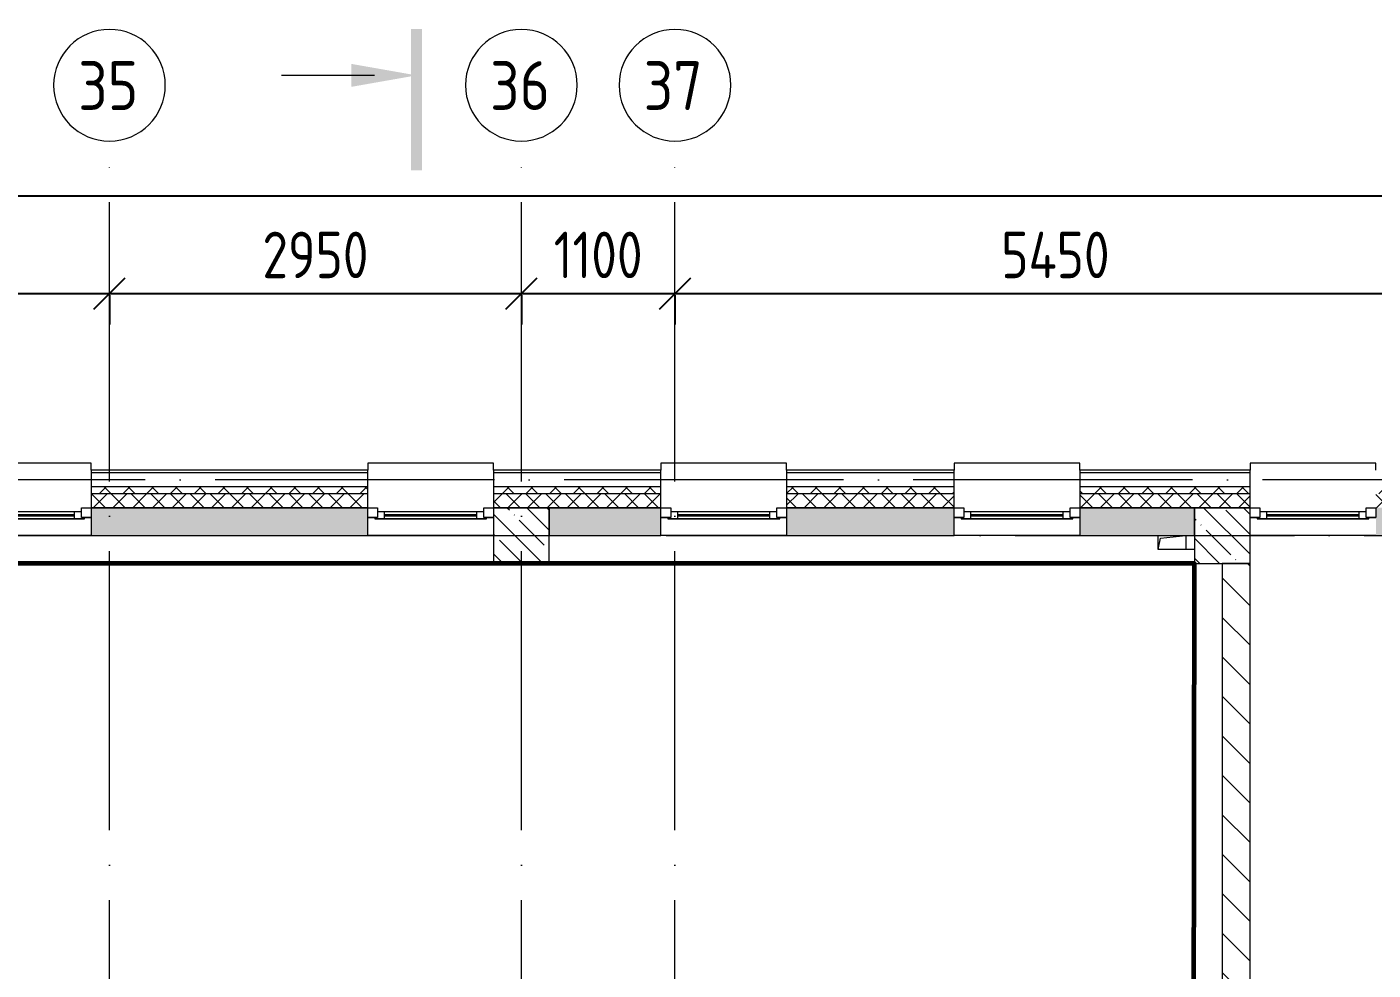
# Model space of a CAD drawing. Header units: millimetres. Extents: x -592259 to 288321, y -552984 to 293768.
# Drawn here: x 148662 to 158303, y -203294 to -196536 of the extents above; entities that cross this region are included whole.
import ezdxf

# ---------------------------------------------------------------- set-up
doc = ezdxf.new("R2010")
doc.units = ezdxf.units.MM
doc.linetypes.add('ADSK_Линия сетки', pattern=[2500, 2000, -250, 0, -250])
doc.linetypes.add('ADSK_Скрыто', pattern=[600, 300, -300])
doc.layers.get('Defpoints').update_dxf_attribs({"color": 250})
for name, color, linetype, lineweight in [('4.2) Штук 4 вып', 6, 'Continuous', 60), ('A-____-____-DIMS', 250, 'Continuous', 9), ('A-DETL-GENF-OTLN', 250, 'Continuous', 5), ('A-FLOR-____-OTLN', 250, 'Continuous', 9), ('A-GLAZ-____-MCUT', 250, 'Continuous', 9), ('A-GLAZ-____-OTLN', 250, 'Continuous', 5), ('A-WALL-____-MCUT', 250, 'Continuous', 13), ('A-WALL-____-PATT', 250, 'Continuous', 13), ('A-WALL-FNSH-MCUT', 250, 'Continuous', 13), ('G-____-____-SYMB', 250, 'ADSK_Скрыто', 9), ('I-WALL-____-OTLN', 250, 'Continuous', 9), ('S-COLS-____-MCUT', 250, 'Continuous', 25), ('S-COLS-____-OTLN', 250, 'Continuous', 9), ('S-GRID-____-IDEN', 250, 'Continuous', 9), ('S-GRID-____-OTLN', 250, 'Continuous', 9)]:
    doc.layers.add(name, color=color, linetype=linetype, lineweight=lineweight)
doc.styles.add('GOST Common', font='', dxfattribs={"width": 0.9, "height": 350})
doc.styles.get("Standard").update_dxf_attribs({"font": 'ГОСТ тип А.ttf'})
doc.styles.get('GOST Common').set_extended_font_data('GOST Common')
doc.dimstyles.new('А3', dxfattribs={"dimtxt": 333, "dimasz": 222, "dimexe": 222, "dimexo": 111, "dimgap": 111, "dimtad": 1, "dimtoh": 1, "dimdec": 0, "dimrnd": 0.0015, "dimzin": 0, "dimdsep": 46, "dimtxsty": 'Standard', "dimblk": 'OBLIQUE', "dimcen": 0, "dimclrd": 7, "dimclre": 7, "dimclrt": 7, "dimadec": 0, "dimazin": 0, "dimtfac": 1, "dimtdec": 0, "dimtofl": 0, "dimtmove": 0, "dimatfit": 3, "dimfxl": 1, "dimtolj": 1, "dimtzin": 0, "dimarcsym": 0})
pattern_1 = [(135, (28052.9, -258555.93), (-142.5612, -142.5612), []), (135, (28195.47, -258555.93), (-142.5612, -142.5612), [252.016, -50.403, 3.353, -47.05])]

# ---------------------------------------------------------------- blocks, each defined once
blk = doc.blocks.new('Окно_СКБ_1Ст1 - 120_Окно_СКБ_1Ст_900_ОК6Л-29019250-АР1_Маркировочный план 3 этажа секция 2_3')
at = {"layer": 'A-GLAZ-____-MCUT'}
for p, q in [((-450, -195), (-450, -125)), ((-450, -125), (-380, -125)), ((-380, -125), (-380, -195)), ((380, -155), (-380, -155)), ((-380, -155), (-380, -195)), ((-330, -205), (-330, -155)), ((330, -205), (330, -155)), ((380, -195), (380, -125)), ((380, -125), (450, -125)), ((380, -195), (380, -155)), ((450, -125), (450, -195)), ((-380, -195), (-450, -195)), ((-380, -195), (-400, -195)), ((-400, -195), (-400, -205)), ((-400, -205), (400, -205)), ((400, -205), (-400, -205)), ((450, -195), (380, -195)), ((400, -195), (380, -195)), ((400, -205), (400, -195))]:
    blk.add_line(p, q, dxfattribs=at)
at = {"layer": 'A-GLAZ-____-MCUT', "lineweight": 5}
for p, q in [((-330, -175), (330, -175)), ((330, -185), (-330, -185))]:
    blk.add_line(p, q, dxfattribs=at)
at = {"layer": 'A-GLAZ-____-OTLN'}
for p, q in [((-450, -195), (-400, -195)), ((400, -195), (450, -195))]:
    blk.add_line(p, q, dxfattribs=at)
blk = doc.blocks.new('Окно_СКБ_1Ст1 - 120_Окно_СКБ_1Ст_900_ОК6Л-V59-АР1_Маркировочный план 3 этажа секция 2_3')
at = {"layer": 'A-GLAZ-____-MCUT'}
for p, q in [((-450, -195), (-450, -125)), ((-450, -125), (-380, -125)), ((-380, -125), (-380, -195)), ((380, -155), (-380, -155)), ((-380, -155), (-380, -195)), ((-330, -205), (-330, -155)), ((330, -205), (330, -155)), ((380, -195), (380, -125)), ((380, -125), (450, -125)), ((380, -195), (380, -155)), ((450, -125), (450, -195)), ((-380, -195), (-450, -195)), ((-380, -195), (-400, -195)), ((-400, -195), (-400, -205)), ((-400, -205), (400, -205)), ((400, -205), (-400, -205)), ((450, -195), (380, -195)), ((400, -195), (380, -195)), ((400, -205), (400, -195))]:
    blk.add_line(p, q, dxfattribs=at)
at = {"layer": 'A-GLAZ-____-MCUT', "lineweight": 5}
for p, q in [((-330, -175), (330, -175)), ((330, -185), (-330, -185))]:
    blk.add_line(p, q, dxfattribs=at)
at = {"layer": 'A-GLAZ-____-OTLN'}
for p, q in [((-450, -195), (-400, -195)), ((400, -195), (450, -195))]:
    blk.add_line(p, q, dxfattribs=at)
blk = doc.blocks.new('WNW_Отлив1 - Отлив_металлический 2-V62-АР1_Маркировочный план 3 этажа секция 2_3')
at = {"layer": 'A-GLAZ-____-OTLN'}
for p, q in [((450, 320), (-450, 320)), ((-450, 320), (-450, 270)), ((450, 270), (450, 320))]:
    blk.add_line(p, q, dxfattribs=at)
blk = doc.blocks.new('WNW_Отлив1 - Отлив_металлический 2-V63-АР1_Маркировочный план 3 этажа секция 2_3')
at = {"layer": 'A-GLAZ-____-OTLN'}
for p, q in [((450, 320), (-450, 320)), ((-450, 320), (-450, 270)), ((450, 270), (450, 320))]:
    blk.add_line(p, q, dxfattribs=at)
blk = doc.blocks.new('WNW_Отлив1 - Отлив_металлический 2-V64-АР1_Маркировочный план 3 этажа секция 2_3')
at = {"layer": 'A-GLAZ-____-OTLN'}
for p, q in [((450, 320), (-450, 320)), ((-450, 320), (-450, 270)), ((450, 270), (450, 320))]:
    blk.add_line(p, q, dxfattribs=at)
blk = doc.blocks.new('_Wn_-As_OpeningMEP_floor__Rectangular - _Wn_-As_OpeningMEP_floor__Rectangular-35307840-АР1_Маркировочный план 3 этажа секция 2_3')
at = {"layer": 'A-DETL-GENF-OTLN', "lineweight": 5}
for p, q in [((-82.3, 82.3), (100, 100)), ((-100, 0), (-82.3, 82.3))]:
    blk.add_line(p, q, dxfattribs=at)
blk = doc.blocks.new('Ось сетки - Круг_Ø8 мм-39983606-АР1_Маркировочный план 3 этажа секция 2_3')
at = {"layer": 'S-GRID-____-IDEN'}
for start, end in [(360, 180), (180, 360)]:
    blk.add_arc((0, 0), 4, start, end, dxfattribs=at)
blk = doc.blocks.new('_Oblique')
at = {"color": 0, "linetype": 'ByBlock', "lineweight": -2}
blk.add_line((-0.5, -0.5), (0.5, 0.5), dxfattribs=at)
blk = doc.blocks.new('*D4420')
at = {"layer": 'A-____-____-DIMS', "color": 7, "lineweight": -2, "transparency": 16777216}
for p, q in [((146952.9, -198447.4), (149252.9, -198447.4)), ((146952.9, -198458.4), (146952.9, -198669.4)), ((149252.9, -198458.4), (149252.9, -198669.4))]:
    blk.add_line(p, q, dxfattribs=at)
at = {"layer": 'Defpoints', "color": 0, "transparency": 16777216}
for p in [(146952.9, -198347.4), (149252.9, -198347.4), (149252.9, -198447.4)]:
    blk.add_point(p, dxfattribs=at)
at = {"layer": 'A-____-____-DIMS', "color": 7, "lineweight": -2, "transparency": 16777216, "xscale": 222, "yscale": 222, "zscale": 222, "rotation": 180}
blk.add_blockref('_Oblique', (146952.9, -198447.4), dxfattribs=at)
at = {"layer": 'A-____-____-DIMS', "color": 7, "lineweight": -2, "transparency": 16777216, "xscale": 222, "yscale": 222, "zscale": 222}
blk.add_blockref('_Oblique', (149252.9, -198447.4), dxfattribs=at)
at = {"layer": 'A-____-____-DIMS', "color": 7, "transparency": 16777216, "insert": (148102.9, -198169.9), "char_height": 333, "width": 2.483, "attachment_point": 5}
blk.add_mtext('\\A1;2300', dxfattribs=at)
blk = doc.blocks.new('*D4421')
at = {"layer": 'A-____-____-DIMS', "color": 7, "lineweight": -2, "transparency": 16777216}
for p, q in [((149252.9, -198447.4), (152202.9, -198447.4)), ((149252.9, -198458.4), (149252.9, -198669.4)), ((152202.9, -198458.4), (152202.9, -198669.4))]:
    blk.add_line(p, q, dxfattribs=at)
at = {"layer": 'Defpoints', "color": 0, "transparency": 16777216}
for p in [(149252.9, -198347.4), (152202.9, -198347.4), (152202.9, -198447.4)]:
    blk.add_point(p, dxfattribs=at)
at = {"layer": 'A-____-____-DIMS', "color": 7, "lineweight": -2, "transparency": 16777216, "xscale": 222, "yscale": 222, "zscale": 222, "rotation": 180}
blk.add_blockref('_Oblique', (149252.9, -198447.4), dxfattribs=at)
at = {"layer": 'A-____-____-DIMS', "color": 7, "lineweight": -2, "transparency": 16777216, "xscale": 222, "yscale": 222, "zscale": 222}
blk.add_blockref('_Oblique', (152202.9, -198447.4), dxfattribs=at)
at = {"layer": 'A-____-____-DIMS', "color": 7, "transparency": 16777216, "insert": (150727.9, -198169.9), "char_height": 333, "width": 2.483, "attachment_point": 5}
blk.add_mtext('\\A1;2950', dxfattribs=at)
blk = doc.blocks.new('*D4422')
at = {"layer": 'A-____-____-DIMS', "color": 7, "lineweight": -2, "transparency": 16777216}
for p, q in [((152202.9, -198447.4), (153302.9, -198447.4)), ((152202.9, -198458.4), (152202.9, -198669.4)), ((153302.9, -198458.4), (153302.9, -198669.4))]:
    blk.add_line(p, q, dxfattribs=at)
at = {"layer": 'Defpoints', "color": 0, "transparency": 16777216}
for p in [(152202.9, -198347.4), (153302.9, -198347.4), (153302.9, -198447.4)]:
    blk.add_point(p, dxfattribs=at)
at = {"layer": 'A-____-____-DIMS', "color": 7, "lineweight": -2, "transparency": 16777216, "xscale": 222, "yscale": 222, "zscale": 222, "rotation": 180}
blk.add_blockref('_Oblique', (152202.9, -198447.4), dxfattribs=at)
at = {"layer": 'A-____-____-DIMS', "color": 7, "lineweight": -2, "transparency": 16777216, "xscale": 222, "yscale": 222, "zscale": 222}
blk.add_blockref('_Oblique', (153302.9, -198447.4), dxfattribs=at)
at = {"layer": 'A-____-____-DIMS', "color": 7, "transparency": 16777216, "insert": (152752.9, -198169.9), "char_height": 333, "width": 2.114, "attachment_point": 5}
blk.add_mtext('\\A1;1100', dxfattribs=at)
blk = doc.blocks.new('*D4423')
at = {"layer": 'A-____-____-DIMS', "color": 7, "lineweight": -2, "transparency": 16777216}
for p, q in [((153302.9, -198447.4), (158752.9, -198447.4)), ((153302.9, -198458.4), (153302.9, -198669.4)), ((158752.9, -198458.4), (158752.9, -198669.4))]:
    blk.add_line(p, q, dxfattribs=at)
at = {"layer": 'Defpoints', "color": 0, "transparency": 16777216}
for p in [(153302.9, -198347.4), (158752.9, -198347.4), (158752.9, -198447.4)]:
    blk.add_point(p, dxfattribs=at)
at = {"layer": 'A-____-____-DIMS', "color": 7, "lineweight": -2, "transparency": 16777216, "xscale": 222, "yscale": 222, "zscale": 222, "rotation": 180}
blk.add_blockref('_Oblique', (153302.9, -198447.4), dxfattribs=at)
at = {"layer": 'A-____-____-DIMS', "color": 7, "lineweight": -2, "transparency": 16777216, "xscale": 222, "yscale": 222, "zscale": 222}
blk.add_blockref('_Oblique', (158752.9, -198447.4), dxfattribs=at)
at = {"layer": 'A-____-____-DIMS', "color": 7, "transparency": 16777216, "insert": (156027.9, -198169.9), "char_height": 333, "width": 2.567, "attachment_point": 5}
blk.add_mtext('\\A1;5450', dxfattribs=at)
blk = doc.blocks.new('*D4431')
at = {"layer": 'A-____-____-DIMS', "color": 7, "lineweight": -2, "transparency": 16777216}
for p, q in [((97202.9, -197747.4), (180802.9, -197747.4)), ((97202.9, -197758.4), (97202.9, -197969.4)), ((180802.9, -197758.4), (180802.9, -197969.4))]:
    blk.add_line(p, q, dxfattribs=at)
at = {"layer": 'Defpoints', "color": 0, "transparency": 16777216}
for p in [(97202.9, -197647.4), (180802.9, -197647.4), (180802.9, -197747.4)]:
    blk.add_point(p, dxfattribs=at)
at = {"layer": 'A-____-____-DIMS', "color": 7, "lineweight": -2, "transparency": 16777216, "xscale": 222, "yscale": 222, "zscale": 222, "rotation": 180}
blk.add_blockref('_Oblique', (97202.9, -197747.4), dxfattribs=at)
at = {"layer": 'A-____-____-DIMS', "color": 7, "lineweight": -2, "transparency": 16777216, "xscale": 222, "yscale": 222, "zscale": 222}
blk.add_blockref('_Oblique', (180802.9, -197747.4), dxfattribs=at)
at = {"layer": 'A-____-____-DIMS', "color": 7, "transparency": 16777216, "insert": (139002.9, -197469.9), "char_height": 333, "width": 3.104, "attachment_point": 5}
blk.add_mtext('\\A1;83600', dxfattribs=at)
blk = doc.blocks.new('Разрез - Номер вида спереди_3_5 мм-32550530-АР1_Маркировочный план 3 этажа секция 2_3')
at = {"layer": 'G-____-____-SYMB', "linetype": 'Continuous'}
for points in [[(9.798, 0.404), (9.798, -0.394), (-0.333, -0.394), (-0.333, 0.404)], [(2.176, -4.675), (3, 0), (3.824, -4.675)]]:
    blk.add_hatch(color=256, dxfattribs=at).paths.add_polyline_path(points)
at = {"layer": 'G-____-____-SYMB', "linetype": 'Continuous', "lineweight": 20}
blk.add_line((3, -3), (3, -9.663), dxfattribs=at)

msp = doc.modelspace()

# ---------------------------------------------------------------- hatches: boundary and pattern name
at = {"layer": 'A-WALL-____-PATT', "lineweight": 15}
h = msp.add_hatch(dxfattribs=at)
h.set_pattern_fill('FP_48', color=256, style=0, pattern_type=2)
h.set_pattern_definition([(135, (28052.9, -258555.93), (-84.85281, -84.85281), []), (225, (28052.9, -258555.93), (84.85281, -84.85281), [])])
h.paths.add_polyline_path([(164402.8838, -199880.9286), (164402.8838, -199830.9286), (162532.9057, -199830.9286), (162532.9057, -199880.9286), (164395.7409, -199880.9286)])
h.paths.add_polyline_path([(161232.8838, -199880.9286), (161632.9057, -199880.9286), (161632.8838, -199830.9295), (160432.9057, -199830.9286), (160432.9057, -199880.9286), (160673.4748, -199880.9286)])
h.paths.add_polyline_path([(159532.9057, -199880.9286), (159532.9057, -199830.9286), (158322.8838, -199830.9286), (158322.8838, -199880.9286)])
h.paths.add_polyline_path([(154102.9052, -199880.9286), (155302.9057, -199880.9286), (155302.9057, -199830.9286), (154102.9052, -199830.9286)])
h.paths.add_polyline_path([(156422.8856, -199880.9286), (157422.8838, -199880.9286), (157422.8838, -199830.9286), (156202.9057, -199830.9286), (156202.9057, -199880.9286)])
h.paths.add_polyline_path([(152402.8838, -199880.9286), (153202.9052, -199880.9286), (153202.9052, -199830.9286), (152002.9052, -199830.9286), (152002.9159, -199880.9281)])
h.paths.add_polyline_path([(151102.9052, -199880.9286), (151102.9052, -199830.9286), (149122.9057, -199830.9286), (149122.9057, -199880.9286), (149860.6508, -199880.9286)])
h.paths.add_polyline_path([(148222.9057, -199880.9286), (148222.9057, -199830.9286), (147222.9063, -199830.9286), (147222.9063, -199880.9286)])
h.paths.add_polyline_path([(146322.9063, -199880.9286), (146322.9063, -199830.9286), (141893.8838, -199830.9286), (141893.8838, -199880.9286), (145652.8838, -199880.9286)])
h = msp.add_hatch(dxfattribs=at)
h.set_pattern_fill('FP_49', color=256, style=0, pattern_type=2)
h.set_pattern_definition([(45, (28052.91, -258555.93), (-70.71068, 70.71068), []), (135, (28052.91, -258555.93), (-70.71068, -70.71068), [])])
h.paths.add_polyline_path([(142302.9057, -199980.928), (146322.9063, -199980.928), (146322.9063, -199880.9286), (141893.8838, -199880.9286), (141893.8838, -199980.928), (142302.8838, -199980.928)])
h.paths.add_polyline_path([(149860.6508, -199980.928), (151102.9052, -199980.928), (151102.9052, -199880.9286), (149122.9057, -199880.9286), (149122.9057, -199980.928)])
h.paths.add_polyline_path([(164402.8838, -199980.928), (164452.8838, -199980.928), (164452.8838, -199880.9286), (162532.9057, -199880.9286), (162532.9057, -199980.928), (164390.383, -199980.928)])
h.paths.add_polyline_path([(152402.8885, -199980.928), (153202.9052, -199980.928), (153202.9052, -199880.9286), (152002.9052, -199880.9286), (152002.9052, -199980.928), (152402.8838, -199980.928)])
h.paths.add_polyline_path([(161632.8861, -199980.928), (161632.9057, -199980.9182), (161632.8728, -199880.9286), (160432.9057, -199880.9286), (160432.9057, -199980.928), (161632.8838, -199980.928)])
h.paths.add_polyline_path([(158322.8838, -199980.928), (159532.9057, -199980.928), (159532.9057, -199880.9286), (158322.8838, -199880.9286)])
h.paths.add_polyline_path([(157022.879, -199980.928), (157422.8838, -199980.928), (157422.8838, -199880.9286), (156202.9057, -199880.9286), (156202.9057, -199980.928), (156622.8838, -199980.928)])
h.paths.add_polyline_path([(148222.9057, -199980.928), (148222.9057, -199880.9286), (147222.9063, -199880.9286), (147222.9063, -199980.928)])
h.paths.add_polyline_path([(155267.0628, -199980.928), (155302.9057, -199980.928), (155302.9057, -199880.9286), (154102.9052, -199880.9286), (154102.9052, -199980.928)])
h = msp.add_hatch(dxfattribs=at)
h.set_pattern_fill('FP_124', color=256, style=0, pattern_type=2)
h.set_pattern_definition([(50, (28052.9, -258555.93), (364.3679, -31.8783), [38.1, -419.1]), (355, (28052.9, -258555.93), (-70.48585, 382.1133), [30.48, -335.28]), (100.451, (28083.27, -258558.6), (293.885, 350.2334), [32.38, -356.18]), (46.184, (28052.9, -258454.33), (542.1585, -84.0858), [57.15, -628.65]), (96.636, (28098.1, -258461.34), (474.8049, 494.8554), [48.57, -534.27]), (351.184, (28052.9, -258454.33), (474.8102, 494.85), [45.72, -502.92]), (21, (28103.7, -258479.73), (303.22847, -204.53046), [38.1, -419.1]), (326, (28103.7, -258479.73), (123.6039, 368.376), [30.48, -335.28]), (71.451, (28128.97, -258496.77), (426.8341, 163.8427), [32.38, -356.18]), (37.5, (28052.9, -258555.93), (6.17665, 169.11015), [16.764, -314.452, 16.764, -323.596, -336.55]), (37.5, (28052.9, -258555.93), (6.17665, 169.11015), [-671.576, 16.764, -319.786]), (7.5, (28052.9, -258555.93), (133.63888, 200.3615), [16.764, -177.292, 16.764, -306.832, -128.27]), (7.5, (28052.9, -258555.93), (133.63888, 200.3615), [-517.652, 16.764, -111.506]), (327.5, (27939.62, -258555.93), (271.18182, -11.45836), [16.764, -110.236, 16.764, -379.476, -525.78]), (327.5, (27939.62, -258555.93), (271.18182, -11.45836), [-523.24, 16.764, -509.016]), (317.5, (27888.82, -258555.93), (296.2585, 50.85285), [16.764, -148.336, 16.764, -246.38, -373.38]), (317.5, (27888.82, -258555.93), (296.2585, 50.85285), [-428.244, 16.764, -356.616])])
h.paths.add_polyline_path([(145408.9659, -200180.9286), (145652.8838, -200180.3002), (145652.8838, -199980.9286), (142302.8838, -199981.3698), (142302.8838, -200180.9286), (145392.8838, -200180.9286)])
h.paths.add_polyline_path([(159321.8718, -200180.9286), (159532.9057, -200180.9286), (159532.9057, -199980.9286), (158322.8838, -199981.3698), (158322.8838, -200180.9286), (158987.8838, -200180.9286)])
h.paths.add_polyline_path([(160432.9057, -200180.9286), (161232.8838, -200180.9273), (161232.8838, -199980.9286), (160432.9057, -199981.3698), (160432.9057, -200138.9359)])
h.paths.add_polyline_path([(146052.8838, -200180.9286), (146322.9063, -200180.9286), (146322.9063, -199980.9292), (146052.8838, -199981.3698), (146052.8838, -200176.111)])
h.paths.add_polyline_path([(147222.9063, -200180.9286), (148222.9057, -200180.9286), (148222.9057, -199980.9286), (147222.9063, -199981.3698), (147222.9063, -200163.8574)])
h.paths.add_polyline_path([(149122.9057, -200180.9286), (151102.9052, -200180.9286), (151102.9052, -199980.9286), (149122.9057, -199981.3698), (149122.9057, -200143.9588)])
h.paths.add_polyline_path([(141902.8838, -200180.9286), (141902.8838, -199980.9286), (141852.9057, -199981.3698), (141852.9057, -200180.9286)])
h.paths.add_polyline_path([(152402.8838, -200180.9286), (153202.9052, -200180.9286), (153202.9052, -199980.9286), (152402.8838, -199981.3698), (152402.8838, -200109.6076)])
h.paths.add_polyline_path([(154102.9052, -200180.9286), (155302.9057, -200180.9286), (155302.9057, -199980.9286), (154102.9052, -199981.3698), (154102.9052, -200091.8034)])
h.paths.add_polyline_path([(156202.9057, -200180.9286), (157022.8838, -200180.9286), (157022.8838, -199980.9286), (156202.9057, -199981.3698), (156202.9057, -200069.8101)])
h.paths.add_polyline_path([(162920.4834, -200180.9286), (164551.9057, -200180.1879), (164551.9057, -199980.9286), (162532.9057, -199981.3698), (162532.9057, -200180.9286)])
h.paths.add_polyline_path([(141452.9057, -200180.9286), (141452.9057, -199980.9286), (137152.9516, -199981.3698), (137152.9516, -200180.9286), (140399.4299, -200180.9286)])
h = msp.add_hatch(dxfattribs=at)
h.set_pattern_fill('FP_1', color=256, style=0, pattern_type=2)
h.set_pattern_definition([(135, (28052.9, -258555.93), (-141.42136, -141.42136), [])])
h.paths.add_polyline_path([(157222.885, -206680.9292), (157422.8838, -206680.9292), (157422.885, -200380.9292), (157222.885, -200380.9292), (157222.885, -206235.8078)])
at = {"layer": 'S-COLS-____-OTLN', "lineweight": 5}
h = msp.add_hatch(dxfattribs=at)
h.set_pattern_fill('FP_19', color=256, style=0, pattern_type=2)
h.set_pattern_definition(pattern_1)
h.paths.add_polyline_path([(152402.8838, -200380.9292), (152402.8791, -199980.9292), (152002.8838, -199981.3698), (152002.8838, -200380.9292)])
h = msp.add_hatch(dxfattribs=at)
h.set_pattern_fill('FP_19', color=256, style=0, pattern_type=2)
h.set_pattern_definition(pattern_1)
h.paths.add_polyline_path([(157422.8838, -200380.9292), (157422.8838, -199980.9292), (157022.8838, -199981.3698), (157022.8838, -200380.9292), (157294.4673, -200380.9292)])

# ---------------------------------------------------------------- linework, layer by layer
at = {"layer": '4.2) Штук 4 вып'}
msp.add_lwpolyline([(152733.9238, -209070.8276), (157010.796, -209070.8276), (157022.8838, -200380.9292), (146003.8967, -200380.9292), (146003.8967, -208772.6447), (146018.7917, -208772.6447)], dxfattribs=at)
at = {"layer": 'A-FLOR-____-OTLN', "lineweight": 5}
for p, q in [((156762.8838, -200280.9286), (156762.8838, -200180.9286)), ((156962.8838, -200180.9286), (156962.8838, -200280.9286)), ((157022.8838, -200280.9286), (156762.8838, -200280.9286))]:
    msp.add_line(p, q, dxfattribs=at)
at = {"layer": 'A-WALL-____-MCUT', "color": 10, "lineweight": 15}
for p, q in [((149122.9057, -199730.9286), (149122.9057, -199830.9286)), ((151102.9052, -199830.9286), (151102.9052, -199730.9286)), ((152002.9052, -199730.9286), (152002.9052, -199830.9286)), ((153202.9052, -199830.9286), (153202.9052, -199730.9286)), ((154102.9052, -199730.9286), (154102.9052, -199830.9286)), ((155302.9057, -199830.9286), (155302.9057, -199730.9286)), ((156202.9057, -199730.9286), (156202.9057, -199830.9286)), ((157422.8838, -199830.9286), (157422.8838, -199730.9286)), ((149122.9057, -199880.9286), (149122.9057, -199980.9286)), ((151102.9052, -199980.9286), (151102.9052, -199880.9286)), ((152002.9052, -199880.9286), (152002.9052, -199980.9286)), ((153202.9052, -199980.9286), (153202.9052, -199880.9286)), ((154102.9052, -199880.9286), (154102.9052, -199980.9286)), ((155302.9057, -199980.9286), (155302.9057, -199880.9286)), ((156202.9057, -199880.9286), (156202.9057, -199980.9286)), ((157422.8838, -199980.9286), (157422.8838, -199880.9286)), ((152002.9052, -199980.9286), (152402.8838, -199980.9286)), ((157022.8838, -199980.9286), (157422.8838, -199980.9286))]:
    msp.add_line(p, q, dxfattribs=at)
at = {"layer": 'A-WALL-____-MCUT', "lineweight": 15}
for p, q in [((151102.9052, -199730.9286), (149122.9057, -199730.9286)), ((153202.9052, -199730.9286), (152002.9052, -199730.9286)), ((155302.9057, -199730.9286), (154102.9052, -199730.9286)), ((157422.8838, -199730.9286), (156202.9057, -199730.9286)), ((152402.8838, -199980.9286), (152402.8838, -200180.9286)), ((157022.8838, -200180.9286), (157022.8838, -199980.9286))]:
    msp.add_line(p, q, dxfattribs=at)
at = {"layer": 'A-WALL-____-MCUT', "color": 7, "lineweight": 15}
for p, q in [((149122.9057, -199830.9286), (149122.9057, -199880.9286)), ((151102.9052, -199830.9286), (149122.9057, -199830.9286)), ((151102.9052, -199880.9286), (151102.9052, -199830.9286)), ((152002.9052, -199830.9286), (152002.9052, -199880.9286)), ((153202.9052, -199830.9286), (152002.9052, -199830.9286)), ((153202.9052, -199880.9286), (153202.9052, -199830.9286)), ((154102.9052, -199830.9286), (154102.9052, -199880.9286)), ((155302.9057, -199830.9286), (154102.9052, -199830.9286)), ((155302.9057, -199880.9286), (155302.9057, -199830.9286)), ((156202.9057, -199830.9286), (156202.9057, -199880.9286)), ((157422.8838, -199830.9286), (156202.9057, -199830.9286)), ((157422.8838, -199880.9286), (157422.8838, -199830.9286)), ((151102.9052, -199880.9286), (149122.9057, -199880.9286)), ((153202.9052, -199880.9286), (152002.9052, -199880.9286)), ((155302.9057, -199880.9286), (154102.9052, -199880.9286)), ((157422.8838, -199880.9286), (156202.9057, -199880.9286)), ((149122.9057, -199980.9286), (149122.9057, -200180.9286)), ((151102.9052, -199980.9286), (149122.9057, -199980.9286)), ((149122.9057, -199980.9286), (151102.9052, -199980.9286)), ((151102.9052, -200180.9286), (151102.9052, -199980.9286)), ((153202.9052, -199980.9286), (152402.8838, -199980.9286)), ((152402.8838, -199980.9286), (153202.9052, -199980.9286)), ((153202.9052, -200180.9286), (153202.9052, -199980.9286)), ((154102.9052, -199980.9286), (154102.9052, -200180.9286)), ((155302.9057, -199980.9286), (154102.9052, -199980.9286)), ((154102.9052, -199980.9286), (155302.9057, -199980.9286)), ((155302.9057, -200180.9286), (155302.9057, -199980.9286)), ((156202.9057, -199980.9286), (156202.9057, -200180.9286)), ((157022.8838, -199980.9286), (156202.9057, -199980.9286)), ((156202.9057, -199980.9286), (157022.8838, -199980.9286)), ((149122.9057, -200180.9286), (151102.9052, -200180.9286)), ((152402.8838, -200180.9286), (153202.9052, -200180.9286)), ((154102.9052, -200180.9286), (155302.9057, -200180.9286)), ((156202.9057, -200180.9286), (157022.8838, -200180.9286)), ((157422.885, -200380.9292), (157222.885, -200380.9292)), ((157222.885, -200380.9292), (157222.885, -206680.9292)), ((157422.885, -205905.926), (157422.885, -200380.9292))]:
    msp.add_line(p, q, dxfattribs=at)
at = {"layer": 'A-WALL-FNSH-MCUT', "lineweight": 15}
for p, q in [((151102.9052, -199710.9286), (149122.9057, -199710.9286)), ((149122.9057, -199710.9286), (149122.9057, -199730.9286)), ((151102.9052, -199730.9286), (151102.9052, -199710.9286)), ((153202.9052, -199710.9286), (152002.9052, -199710.9286)), ((152002.9052, -199710.9286), (152002.9052, -199730.9286)), ((153202.9052, -199730.9286), (153202.9052, -199710.9286)), ((155302.9057, -199710.9286), (154102.9052, -199710.9286)), ((154102.9052, -199710.9286), (154102.9052, -199730.9286)), ((155302.9057, -199730.9286), (155302.9057, -199710.9286)), ((157422.8838, -199710.9286), (156202.9057, -199710.9286)), ((156202.9057, -199710.9286), (156202.9057, -199730.9286)), ((157422.8838, -199730.9286), (157422.8838, -199710.9286))]:
    msp.add_line(p, q, dxfattribs=at)
at = {"layer": 'I-WALL-____-OTLN', "lineweight": 15}
for p, q in [((149122.9057, -200180.9286), (148222.9057, -200180.9286)), ((152002.8838, -200180.9286), (151102.9052, -200180.9286)), ((154102.9052, -200180.9286), (153202.9052, -200180.9286)), ((156202.9057, -200180.9286), (155302.9057, -200180.9286)), ((158322.8838, -200180.9286), (157422.8838, -200180.9286))]:
    msp.add_line(p, q, dxfattribs=at)
at = {"layer": 'S-COLS-____-MCUT', "lineweight": 5}
for p, q in [((152402.8838, -199980.9292), (152002.8838, -199980.9292)), ((152002.8838, -199980.9292), (152002.8838, -200380.9292)), ((157422.8838, -199980.9292), (157022.8838, -199980.9292)), ((157422.8838, -200380.9292), (157422.8838, -199980.9292)), ((152402.8838, -200380.9292), (152402.8838, -200180.9286)), ((157022.8838, -200180.9286), (157022.8838, -200380.9292)), ((152002.8838, -200380.9292), (152402.8838, -200380.9292)), ((157022.8838, -200380.9292), (157422.8838, -200380.9292))]:
    msp.add_line(p, q, dxfattribs=at)
at = {"layer": 'S-COLS-____-OTLN', "lineweight": 5}
for p, q in [((152402.8838, -200180.9286), (152402.8838, -199980.9292)), ((157022.8838, -199980.9292), (157022.8838, -200180.9286))]:
    msp.add_line(p, q, dxfattribs=at)
at = {"layer": 'S-GRID-____-OTLN', "linetype": 'ADSK_Линия сетки'}
for p, q in [((149252.9057, -262294.7685), (149252.9057, -197353.9241)), ((152202.9057, -262294.7685), (152202.9057, -197353.9241)), ((153302.9057, -262294.7685), (153302.9057, -197353.9241)), ((184510.8783, -199780.9286), (127372.9057, -199780.9286)), ((93236.8325, -200180.9286), (181748.3453, -200180.9286))]:
    msp.add_line(p, q, dxfattribs=at)

# ---------------------------------------------------------------- block references
at = {"layer": 'A-GLAZ-____-OTLN'}
for name, p in [('WNW_Отлив1 - Отлив_металлический 2-V62-АР1_Маркировочный план 3 этажа секция 2_3', (148672.9057, -199980.9286)), ('WNW_Отлив1 - Отлив_металлический 2-V63-АР1_Маркировочный план 3 этажа секция 2_3', (151552.9052, -199980.9286)), ('WNW_Отлив1 - Отлив_металлический 2-V64-АР1_Маркировочный план 3 этажа секция 2_3', (153652.9052, -199980.9286)), ('WNW_Отлив1 - Отлив_металлический 2-V62-АР1_Маркировочный план 3 этажа секция 2_3', (155752.9057, -199980.9286)), ('WNW_Отлив1 - Отлив_металлический 2-V62-АР1_Маркировочный план 3 этажа секция 2_3', (157872.8838, -199980.9286)), ('Окно_СКБ_1Ст1 - 120_Окно_СКБ_1Ст_900_ОК6Л-29019250-АР1_Маркировочный план 3 этажа секция 2_3', (148672.9057, -199855.9286)), ('Окно_СКБ_1Ст1 - 120_Окно_СКБ_1Ст_900_ОК6Л-V59-АР1_Маркировочный план 3 этажа секция 2_3', (151552.9052, -199855.9286)), ('Окно_СКБ_1Ст1 - 120_Окно_СКБ_1Ст_900_ОК6Л-29019250-АР1_Маркировочный план 3 этажа секция 2_3', (153652.9052, -199855.9286)), ('Окно_СКБ_1Ст1 - 120_Окно_СКБ_1Ст_900_ОК6Л-29019250-АР1_Маркировочный план 3 этажа секция 2_3', (155752.9057, -199855.9286)), ('Окно_СКБ_1Ст1 - 120_Окно_СКБ_1Ст_900_ОК6Л-29019250-АР1_Маркировочный план 3 этажа секция 2_3', (157872.8838, -199855.9286)), ('_Wn_-As_OpeningMEP_floor__Rectangular - _Wn_-As_OpeningMEP_floor__Rectangular-35307840-АР1_Маркировочный план 3 этажа секция 2_3', (156862.8838, -200280.9286))]:
    msp.add_blockref(name, p, dxfattribs=at)
at = {"layer": 'G-____-____-SYMB', "linetype": 'Continuous', "lineweight": 40, "xscale": 99.99999999999993, "yscale": 99.99999999999993, "zscale": 99.99999999999993, "rotation": 269.9999999999998}
msp.add_blockref('Разрез - Номер вида спереди_3_5 мм-32550530-АР1_Маркировочный план 3 этажа секция 2_3', (151451.8771, -196583.2831), dxfattribs=at)
at = {"layer": 'S-GRID-____-IDEN', "xscale": 99.99999999999993, "yscale": 99.99999999999993, "zscale": 99.99999999999993}
for p in [(149252.9057, -196953.9241), (152202.9057, -196953.9241), (153302.9057, -196953.9241)]:
    msp.add_blockref('Ось сетки - Круг_Ø8 мм-39983606-АР1_Маркировочный план 3 этажа секция 2_3', p, dxfattribs=at)

# ---------------------------------------------------------------- texts
at = {"layer": 'S-GRID-____-IDEN', "color": 18, "true_color": 0x000000, "char_height": 350, "width": 541.139062, "attachment_point": 1, "style": 'GOST Common'}
for s, insert in [('35', (149028.8751, -196781.3907)), ('36', (151978.8751, -196781.3907)), ('37', (153078.8751, -196781.3907))]:
    msp.add_mtext(s, dxfattribs=dict(at, insert=insert))

# ---------------------------------------------------------------- dimensions: what is measured, and where the dimension line sits
at = {"layer": 'A-____-____-DIMS'}
for base, p1, p2, picture, middle in [((180802.9057, -197747.3827), (97202.9057, -197647.3978), (180802.9057, -197647.3978), '*D4431', (139002.9057, -197469.8827)), ((149252.9057, -198447.3827), (146952.9057, -198347.3978), (149252.9057, -198347.3978), '*D4420', (148102.9057, -198169.8827)), ((152202.9057, -198447.3827), (149252.9057, -198347.3978), (152202.9057, -198347.3978), '*D4421', (150727.9057, -198169.8827)), ((153302.9057, -198447.3827), (152202.9057, -198347.3978), (153302.9057, -198347.3978), '*D4422', (152752.9057, -198169.8827)), ((158752.9057, -198447.3827), (153302.9057, -198347.3978), (158752.9057, -198347.3978), '*D4423', (156027.9057, -198169.8827))]:
    dim = msp.add_linear_dim(base=base, p1=p1, p2=p2, dimstyle='А3', dxfattribs=at)
    dim.commit()
    dim.dimension.update_dxf_attribs({"geometry": picture, "text_midpoint": middle})

doc.saveas('drawing.dxf')
